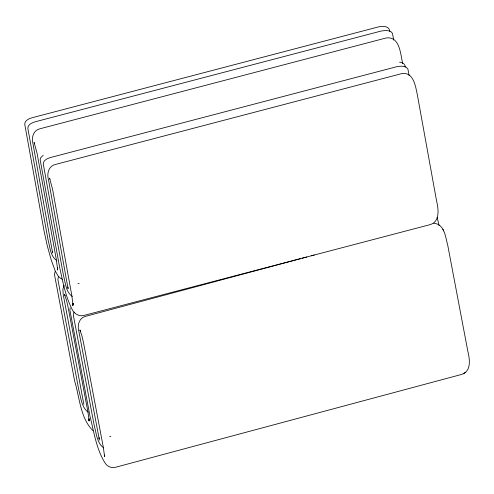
<?xml version="1.0" encoding="UTF-8"?>
<svg xmlns="http://www.w3.org/2000/svg" width="494" height="494" viewBox="0 0 494 494"><rect width="100%" height="100%" fill="white"/><g stroke="black" fill="none" stroke-linecap="round" stroke-linejoin="round"><path stroke-width="0.74" d="M52.586 251.31L52.611 252.984L33.024 143.964C31.227 138.104 33.129 130.262 39.891 128.792L386.092 37.982C399.936 36.006 400.455 54.241 402.703 63.547M57.452 268.872L57.366 270.057L57.471 267.785L57.551 268.866L56.273 259.251L37.099 153.412L34.086 142.445L34.636 143.464M68.03 287.002L68.061 288.681L48.474 179.662C46.671 173.795 48.573 165.953 55.34 164.49L401.542 73.674C413.503 71.389 415.547 86.333 417.325 94.718L436.542 200.749C438.425 208.635 440.364 221.67 430.07 224.647L83.869 315.456C79.627 316.691 75.292 314.314 72.89 310.843C65.609 297.295 62.849 281.802 59.564 266.927L40.175 159.914L40.564 157.882L43.157 155.289M99.22 438.289L99.251 437.845L99.195 438.975L78.898 331.523C77.15 325.781 78.805 318.037 85.406 316.395L300.809 258.597M104.518 455.098L104.425 456.419L104.648 455.215M89.198 419.523L88.982 420.727L89.118 418.745L89.173 420.999L87.876 411.588L67.882 306.126L66.381 299.877L64.424 294.294L65.189 295.721M73.137 303.396L72.816 305.755L72.914 303.483L73.001 304.557L71.716 294.943L52.543 189.109L49.53 178.136L50.079 179.155M70.204 307.898L69.882 310.096L90.093 416.732C94.107 432.608 96.484 449.96 105.642 463.854C107.853 466.855 111.922 468.281 115.516 467.281L461.353 374.489C471.64 371.821 469.782 358.842 467.806 351.111L447.774 245.45C445.514 237.305 444.612 223.856 433.683 223.276M64.097 285.371L62.892 289.243L63.226 294.554L83.863 404.407M55.18 271.472L54.433 274.398L74.643 381.035C79.676 397.417 80.182 417.986 92.94 430.62M58.588 276.387L57.847 279.314L78.873 390.272C80.991 397.713 81.374 407.272 88.198 412.194M74.038 312.078L73.291 315.005L94.323 425.964C96.441 433.405 96.818 442.97 103.641 447.891M463.625 373.538L465.552 372.272M302.297 258.195L306.774 256.997M311.245 255.799L314.227 254.997M77.959 283.661L79.182 283.47M109.637 436.48L110.86 436.295M399.609 62.17C402.326 62.318 405.407 63.998 405.247 67.11M62.417 279.351L60.324 278.128L58.193 276.029L55.272 271.076L51.117 259.64L47.214 245.567L44.114 231.235L24.731 124.222C24.663 120.474 28.948 118.665 31.993 117.776L378.194 26.966C382.195 25.861 389.562 25.793 389.797 31.412M56.872 260.764C50.166 256.12 49.987 246.778 47.998 239.615L27.825 128.273C27.757 124.525 32.042 122.716 35.086 121.82L381.288 31.011L386.117 30.449L389.315 30.949L390.958 31.702L392.434 33.314L393.712 40.002M72.315 296.462C65.609 291.818 65.436 282.469 63.442 275.312L43.268 163.965C43.2 160.217 47.492 158.407 50.536 157.518L396.738 66.709L401.56 66.14L404.759 66.647L406.408 67.394L407.877 69.006L409.162 75.693M80.633 331.412L79.867 329.986L81.831 335.568L83.332 341.817L103.32 447.286L104.617 456.697M437.171 217.366L439.036 225.486M442.852 229.21L443.198 229.969M443.303 230.204L443.612 230.883M99.109 438.036L99.306 440.105"/></g></svg>
